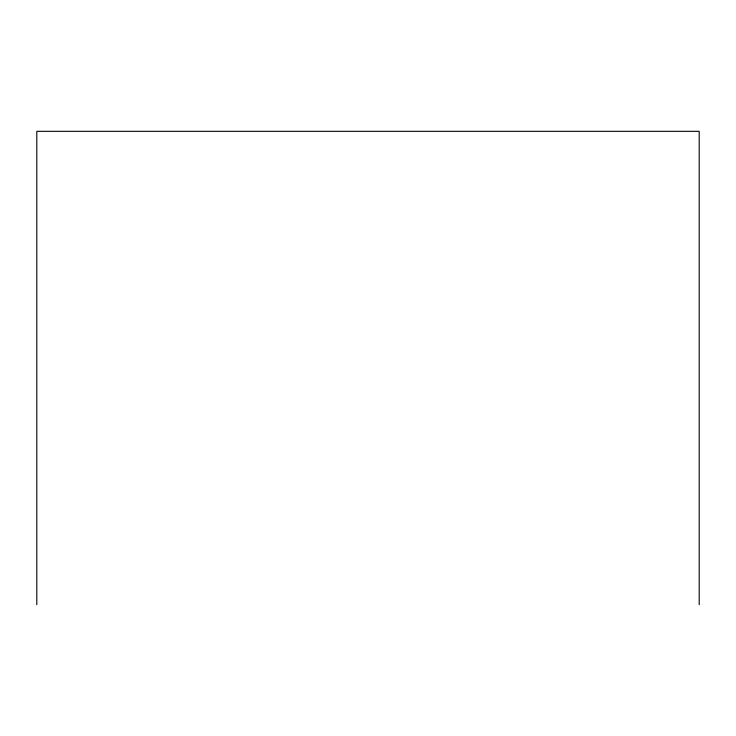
<?xml version="1.0" encoding="UTF-8"?>
<svg xmlns="http://www.w3.org/2000/svg" width="736" height="736" viewBox="0 0 736 736"><rect width="100%" height="100%" fill="white"/><g stroke="black" fill="none" stroke-linecap="round" stroke-linejoin="round"><path stroke-width="1.1" d="M699.2 604.679L699.2 131.321L36.8 131.321L36.8 604.679"/></g></svg>
